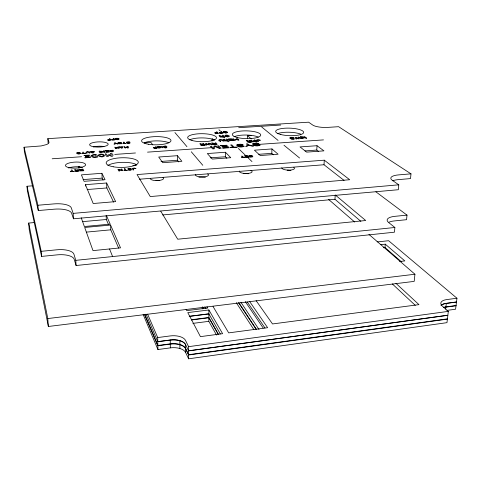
<?xml version="1.0" encoding="UTF-8"?>
<svg xmlns="http://www.w3.org/2000/svg" width="481" height="481" viewBox="0 0 481 481"><rect width="100%" height="100%" fill="white"/><g stroke="black" fill="none" stroke-linecap="round" stroke-linejoin="round"><path stroke-width="0.72" d="M202.254 308.934L202.254 307.437M216.558 335.083L208.82 321.344L208.862 313.925L189.249 316.39M220.34 333.94L208.868 313.834L208.892 309.968L187.776 312.596L200.433 336.634L222.613 333.688L208.892 309.968M212.079 140.999L212.091 138.955M226.828 158.249L225.379 156.74L225.439 152.255L207.323 153.553L212.307 159.061L230.754 157.708L225.439 152.255M247.402 138.582L247.468 135.594L251.094 135.353M273.473 154.816L271.801 153.349L271.951 148.93L254.407 150.186L260.239 155.537L278.09 154.227L271.951 148.93M318.5 151.371L316.775 150.066L317.009 145.707L300.012 146.927L306.644 152.128L323.929 150.86L317.009 145.707M344.053 180.423L324.014 164.749L324.278 160.179L137.031 174.555L150.252 196.561L349.693 179.726L324.278 160.179M360.84 221.326L334.962 199.29L335.239 194.943L365.704 220.514L177.717 239.207L160.75 211.207M401.136 261.562L384.98 247.505L385.269 244.168L380.886 244.643M389.045 222.198A13.979 4.99 5.3 0 1 394.372 220.929L406.559 219.697L407.004 215.127L394.787 216.342A14.009 4.93 5.2 0 0 388.57 222.45L394.871 227.483L394.438 232.197L76.082 265.524L74.212 259.319A15.771 6.271 -4.2 0 0 57.089 254.864L41.582 256.415L27.345 190.578L27.014 186.255L32.708 185.81M410.99 173.845L398.563 174.898A14.28 4.389 4.7 0 0 392.298 180.315L398.779 184.818L398.328 189.718L73.467 218.789L71.609 213.221A16.113 5.622 -3.5 0 0 54.149 209.187L38.294 210.54L24.393 151.713L24.05 147.24L41.126 145.947L46.447 144.589A12.945 3.523 -2.7 0 0 48.906 141.871L47.829 138.648L308.622 122.192L312.818 125.108A11.502 2.97 2.6 0 0 327.898 127.387L338.606 126.689L410.99 173.845L410.533 178.583L398.13 179.653A14.25 4.455 4.7 0 0 392.718 180.772M368.939 234.385L414.929 274.236L414.195 281.379L48.353 326.479L29.209 229.545L28.71 223.058L34.686 222.523M445.628 309.121L446.308 303.415L456.475 302.056M446.897 310.407L455.585 309.229L456.95 298.232L446.765 299.579A12.055 5.135 8.3 0 0 442.34 306.084L448.328 311.375L447.865 315.211L188.606 350.787L188.588 346.663L185.522 340.398A12.897 6.439 -1.5 0 0 170.19 335.93L157.708 337.566L147.607 314.165M76.076 170.328L74.826 170.953A1.918 0.589 -2.3 0 0 75.186 171.224L79.1 171.14L78.391 169.432L77.645 169.48L77.874 170.184L74.591 169.745L76.136 170.322M156.878 148.244C158.243 147.847 154.467 145.539 155.814 147.372L154.509 147.463M447.396 319.119L188.618 354.996L185.564 348.647A12.843 6.53 -1.6 0 0 170.292 344.119L157.864 345.779L144.655 314.67M146.032 314.177L157.786 341.726L170.244 340.079A12.873 6.487 -1.5 0 1 185.546 344.576L185.582 352.417L188.63 358.808L446.969 322.661L447.853 315.302L188.606 350.889L185.546 344.48A12.873 6.481 -1.5 0 0 170.244 339.983L157.786 341.63L157.708 337.566M447.426 318.855L188.618 354.713L185.564 348.364A12.849 6.524 -1.6 0 0 170.286 343.843L157.858 345.502L144.649 314.406M188.588 346.663L448.328 311.375M456.048 305.519L445.893 306.89A12.019 5.207 8.4 0 0 443.452 307.419M456.012 305.778L445.863 307.143A12.013 5.207 8.4 0 0 443.422 307.672M143.128 314.394L157.93 349.537L170.34 347.865A12.819 6.572 -1.6 0 1 185.582 352.417M456.487 301.966L446.32 303.325A12.037 5.171 8.3 0 0 441.095 305.399M154.461 147.463L154.022 147.523A1.599 0.457 -0.6 0 0 153.247 147.841L155.116 148.364M191.432 319.715L208.844 317.508L218.446 334.403M191.432 319.985L208.838 317.773L218.446 334.674M192.887 323.382L208.82 321.344M189.249 316.3L208.868 313.834M28.71 223.058L47.793 318.554L414.929 274.236M399.609 261.514L404.828 260.912L385.269 244.168M383.513 247.745L384.974 247.583M383.519 247.661L384.98 247.505M27.014 186.255L41.222 251.329L56.764 249.801A15.813 6.199 -4.1 0 1 73.924 254.208L75.788 260.347L394.871 227.483M86.412 232.119L110.768 229.828L118.651 248.13M110.582 225.06L84.692 227.459L92.995 250.619L120.521 247.853L110.582 225.06L110.768 229.828M82.702 221.639L106.319 219.498L108.339 224.194M162.674 214.941L334.962 199.29M24.05 147.24L37.915 205.237L53.806 203.908A16.15 5.55 -3.4 0 1 71.308 207.894L73.166 213.384L398.779 184.818M87.151 189.544L106.836 187.963L113.582 202.122M139.4 179.215L324.014 164.749M85.444 184.662L106.638 182.996L115.638 201.611L93.2 203.523L85.444 184.662L85.516 186.093M83.123 179.593L102.152 178.126L103.078 180.074M101.948 173.298L81.409 174.85L84.073 181.325L105.038 179.696L101.948 173.298L102.152 178.126M161.021 161.442L177.489 160.239L178.812 161.947M210.197 157.852L225.379 156.74M258.664 154.311L271.801 153.349M304.972 150.926L316.775 150.066M80.032 167.653L82.209 167.496M132.852 165.398L136.586 165.121M177.453 155.688L158.7 157.028L162.764 162.704L181.872 161.297L177.453 155.688L177.489 160.239M52.176 158.778L81.548 156.734M114.731 154.425L135.468 152.982M147.529 152.14L211.55 147.685M257.533 144.48L323.485 139.893M155.165 148.364L156.854 148.244M144.366 142.899L150.98 142.454L152.687 144.799M238.666 127.712L280.73 125.042M293.115 138.348L290.692 137.993L293.067 137.939M293.061 138.594C283.934 137.806 296.302 137.157 293.085 137.945M129.058 142.55L127.146 142.304L129.978 142.142L128.253 141.823L126.413 142.214L127.411 142.683M127.555 142.689L128.878 142.761M158.261 147.378L160.161 147.637L157.792 147.805L159.47 148.064L160.931 147.631L157.804 146.982L160.654 146.813L160.017 146.525L157.046 146.885L158.117 147.372M250.108 156.409L252.14 156.686L249.735 156.83L250.637 157.101L252.922 156.77L249.477 155.916L252.351 155.808L251.593 155.501L248.695 155.886L249.958 156.403M110.84 151.136L112.728 151.407L110.281 151.581L111.947 151.846L113.522 151.395L110.456 150.655L113.384 150.553L112.782 150.258L109.686 150.631L110.69 151.13M130.507 169.27L128.403 168.897L130.718 168.831M128.848 169.444L130.88 169.751L128.283 169.949L130.074 170.25L131.722 169.733L130.555 169.276M293.103 138.594L293.777 138.871L291.137 138.949L293.254 139.274L294.679 138.895L293.169 138.354M128.914 142.761L129.395 142.941L127.008 143.067L128.667 143.35L130.159 142.929L129.106 142.55M128.686 169.438C124.85 168.338 133.447 168.218 130.73 168.837M375.877 191.799L407.004 215.127M261.73 127.02L278.072 140.404M283.994 145.25L299.585 158.008M456.95 298.232L388.606 240.716L379.599 241.684A9.951 3.722 4.9 0 1 377.11 241.805M328.631 199.453L354.75 222.084M247.468 135.594L251.196 138.907M395.947 283.345L418.957 304.635L272.529 323.953L256.132 300.661M392.322 283.916L415.271 305.357M218.969 129.744L220.316 131.042M238.378 148.467L245.057 154.906M248.34 158.075L251.996 161.598M89.496 152.152C88.113 150.649 83.784 152.736 86.947 153.427C85.432 149.266 91.228 155.387 89.508 152.17M212.572 138.762L213.991 140.218M174.934 132.552L186.941 146.663M191.3 151.786L202.802 165.302M249.537 301.359L267.634 327.699L228.691 332.876L213.017 306.457M247.342 302.068L264.977 327.976M245.34 301.665L263.167 328.018M240.903 302.284L259.025 329.533M238.768 302.663L256.445 329.473M238.762 302.922L256.024 329.118M236.231 302.621L253.872 329.617M207.034 306.764L207.762 308.026L186.742 310.624L186.069 309.343M204.822 306.878L205.916 308.784M202.988 307.215L203.716 308.495M202.627 306.836L203.716 308.754M106.421 215.518L110.179 224.134L84.355 226.521L81.223 217.767M78.337 166.751L78.866 168.031M109.53 248.954L112.608 256.553M47.793 318.554L48.353 326.479M37.915 205.237L38.294 210.54M41.222 251.329L41.582 256.415M47.829 138.648L48.112 142.989M73.166 213.384L73.467 218.789M75.788 260.347L76.082 265.524M79.239 166.396L79.317 167.857M106.157 215.518L106.319 219.498M106.638 182.996L106.836 187.963M157.786 341.726L157.93 349.537M170.244 340.079L170.34 347.865M179.828 340.71L179.888 348.497M188.606 350.889L188.63 358.808M441.089 305.489A12.037 5.171 8.3 0 1 446.308 303.415M107.87 165.488A16.035 4.906 -1.4 0 1 122.324 162.344A16.035 4.906 -1.4 0 1 136.863 164.821M68.506 167.971A10.071 3.066 -2.3 0 1 81.962 167.172M233.952 136.851A14.177 3.938 1.2 0 1 258.285 137.049M277.435 133.724A13.991 3.818 2 0 1 300.799 134.193M189.742 139.785A14.406 4.058 0.4 0 1 214.496 139.983M144.18 142.815A14.677 4.167 -0.5 0 1 168.897 142.779M93.398 146.933A9.283 2.639 -1.6 0 1 103.944 146.489M293.771 167.442A6.367 1.96 2.2 0 1 289.484 170.124A6.367 1.96 2.2 0 1 281.782 167.833M163.023 177.513A6.674 2.14 -0.7 0 1 158.021 180.573A6.674 2.14 -0.7 0 1 150.319 178.319M207.714 173.942A6.554 2.08 0.3 0 1 202.693 177.002A6.554 2.08 0.3 0 1 195.713 174.302M250.944 170.424A6.451 2.02 1.3 0 1 247.12 173.497A6.451 2.02 1.3 0 1 239.352 171.014M243.392 173.611A6.439 2.05 1.3 0 1 248.286 173.767M198.851 177.2A6.542 2.104 0.3 0 1 205.351 177.273M155.97 180.537A6.662 2.164 -0.8 0 1 159.373 180.609M287.169 170.19A6.355 1.984 2.2 0 1 290.909 170.527M202.964 143.591L203.541 144.288L199.837 143.807L201.743 144.42L200.637 145.04A2.044 0.583 0.4 0 0 201.148 145.31C203.746 146.062 208.032 145.19 202.964 143.591M94.192 151.401C94.42 155.405 87.259 150.469 90.975 151.822L94.192 151.401M106.097 152.086L109.572 151.894L108.742 150.463L105.405 150.655L108.093 150.667L108.375 151.184L106.289 151.443L108.496 151.407L108.73 151.84L106.097 152.086M133.724 169.847L132.906 169.907L132.425 168.416L134.446 168.055L136.015 168.657L133.766 168.314A1.154 0.355 -1.1 0 0 133.117 168.578L133.724 169.847M306.607 138.227L301.978 137.374C307.365 142.087 293.663 132.606 305.231 137.867C301.575 135.594 306.156 136.947 306.607 138.227M223.184 139.46C223.184 141.173 227.471 141.931 224.471 139.899C235.101 145.749 223.136 135.299 227.639 140.41L223.184 139.46M229.209 136.159L228.222 136.808A1.647 0.451 0.9 0 1 227.146 136.851L224.723 136.015C224.994 134.5 227.844 135.131 228.914 135.756A4.684 1.287 0.8 0 1 229.209 136.159M227.519 132.359L226.545 132.984A1.623 0.439 0.9 0 1 225.487 133.027L223.106 132.215C223.388 130.742 226.172 131.361 227.23 131.968A4.618 1.251 0.8 0 1 227.519 132.359M238.823 140.109L235.882 139.61C234.494 142.881 230.579 136.015 234.692 139.911L235.504 139.256L237.488 139.718C234.487 137.764 238.66 138.492 238.823 140.109M219.156 135.636C219.132 137.265 223.334 138.083 220.412 136.069C230.639 141.691 219.372 131.698 223.533 136.562L219.156 135.636M92.43 155.874L93.332 156.752A5.507 1.605 -1.7 0 0 93.597 156.836L93.687 156.86A4.503 1.317 -1.8 0 0 93.963 156.914L96.398 156.86L95.442 154.924L92.905 155.303L92.43 155.874M81.842 153.661L85.492 153.457L84.013 153.445C84.265 151.533 81.343 151.701 83.213 153.499L81.842 153.661M115.368 138.756L115.789 139.376L117.117 139.694A1.413 0.391 -1.2 0 0 118.055 139.652L119.144 139.099A4.022 1.106 -1.2 0 0 119.041 138.75L116.943 138.215L115.368 138.756M208.664 143.236L208.58 144.462L205.579 143.38L205.88 145.112L206.788 145.1L206.523 143.987L209.349 144.997L209.536 143.777C214.003 146.795 211.454 142.737 208.664 143.236M247.132 141.618L247.186 141.817A2.008 0.565 1.3 0 0 247.733 142.075C256.427 143.939 247.781 138.486 249.904 141.089L246.188 140.614L248.16 141.216L247.132 141.618M84.909 157.78L90.626 157.461L89.436 155.08L83.965 155.399L88.348 155.417L88.751 156.271L85.305 156.704L88.919 156.644L89.256 157.365L84.909 157.78M70.292 171.687L74.194 171.452L72.613 171.434C72.986 169.264 69.823 169.468 71.765 171.501L70.292 171.687M114.821 142.755L115.103 143.296C112.674 144.342 115.007 144.757 115.62 143.512L117.929 143.993L114.875 142.719M80.658 170.533L82.918 170.671L82.726 170.226L80.658 170.533M98.364 155.147L99.008 156.265L101.257 156.842A2.417 0.709 -1.7 0 0 102.862 156.77C108.069 155.321 99.892 152.507 98.364 155.147M118.807 142.815L120.941 143.049L120.623 142.526L118.807 142.815M113.594 138.492L113.931 139.105L111.917 139.346L114.051 139.31L114.286 139.7C106.584 139.893 119.528 140.825 113.594 138.492M91.21 155.724C91.853 158.207 95.935 157.245 97.751 157.04C97.745 153.325 92.959 154.058 91.21 155.724M225.547 135.666L225.529 135.786A4.527 1.245 0.9 0 0 225.944 136.243C229.251 137.879 228 134.235 225.547 135.666M109.566 138.75L109.89 139.364L107.87 139.604L110.005 139.568L110.233 139.965C102.513 140.151 115.464 141.089 109.566 138.75M223.918 131.878L223.899 131.992A4.461 1.209 0.9 0 0 224.302 132.437C227.555 134.031 226.335 130.489 223.918 131.878M118.049 142.791L118.885 143.831L122.12 143.681L121.152 142.31L118.049 142.791M301.761 138.594L298.948 137.674L299.254 138.756L298.701 138.871L296.116 137.873L296.747 138.931L296.062 139.027L294.949 137.38L298.256 138.324C296.915 135.48 301.022 138.306 301.761 138.594M214.809 146.446L214.316 148.797L212.752 148.906L210.365 146.368L211.478 146.29L213.48 148.413L214.003 146.116L215.043 146.044L219.631 148.022L217.55 145.869L218.657 145.791L221.116 148.322L219.372 148.443L214.809 146.446M162.945 147.715C160.63 148.425 161.021 143.993 162.945 147.715M220.611 141.366C215.843 140.506 220.857 138.6 222.763 140.037C226.635 143.597 216.817 137.037 220.611 141.366M212.5 144.023L212.53 144.228A2.038 0.577 0.6 0 0 213.053 144.492C221.398 146.549 213.853 140.747 215.386 143.482L211.682 143.001L213.606 143.609L212.5 144.023M76.732 152.976L77.074 153.661L78.439 154.022A1.503 0.433 -2.1 0 0 79.443 153.974L80.682 153.355A4.287 1.233 -2.1 0 0 80.628 152.964L78.487 152.369L76.732 152.976M127.146 146.374L127.73 147.366L126.172 146.958L125.216 147.541C123.046 144.192 124.633 150.222 126.365 147.276C129.094 149.711 129.257 145.905 127.146 146.374M118.993 146.915L121.988 148.286L123.226 146.723L118.993 146.915M75.697 170.815L75.926 171.062A0.986 0.301 -2.3 0 0 76.726 171.134L78.211 171.02L77.976 170.442L75.697 170.815M80.285 169.685L82.624 169.967L82.353 169.33L80.285 169.685M119.601 170.905L118.765 170.965L117.929 169.294L121.771 170.28L121.134 169.132L121.771 168.987L122.853 170.659L118.969 169.757L119.601 170.905M79.455 169.661L80.219 170.256L79.798 170.557L80.207 170.929L83.82 170.737L82.972 169.065L79.455 169.661M110.642 153.601L111.508 155.291L108.971 154.587L107.335 155.585C103.475 149.447 106.133 160.407 109.265 155.135C113.829 158.977 114.117 152.856 110.642 153.601M116.27 148.557L115.5 148.611L114.749 147.186L118.278 148.028L117.707 147.054L118.302 146.927L119.276 148.352L115.705 147.577L116.27 148.557M103.806 150.793L104.317 151.828L102.76 151.401L101.738 152.008C99.747 148.533 101.034 154.84 102.934 151.731C105.483 154.185 106.024 150.409 103.806 150.793M163.065 146.567C167.033 150.751 169.264 144.174 163.065 146.567M124.338 168.837L125.15 170.358C120.25 171.008 131.205 170.178 125.98 170.298L125.15 168.837L124.338 168.837M154.028 147.847L156.313 148.058L155.97 147.589L154.028 147.847M118.398 139.033L117.586 139.484L116.318 139.171A3.884 1.07 -1.1 0 1 116.131 138.775L117.424 138.438L118.398 139.033M123.473 142.184L124.2 143.434C119.763 143.957 129.684 143.29 124.958 143.38L124.206 142.184L123.473 142.184M103.511 155.634L102.074 156.463L99.934 155.892A6.638 1.936 -1.6 0 1 99.663 155.177C100.571 154.112 102.964 154.281 103.511 155.634M100.493 152.519C98.142 153.295 99.278 148.605 100.493 152.519M260.011 145.1C258.315 146.23 255.543 146.062 253.643 145.286L254.696 145.184C259.169 146.519 260.66 144.12 254.311 144.727C248.683 143.915 257.425 142.148 259.043 143.849L258.014 143.951C247.631 143.651 255.754 144.023 260.011 145.1M244.095 146.212C242.37 147.336 239.592 147.204 237.674 146.398L238.744 146.296C243.194 147.643 244.805 145.226 238.384 145.833C232.792 145.003 241.612 143.236 243.2 144.949L242.165 145.052C231.932 144.733 239.815 145.154 244.095 146.212M79.906 153.277L78.968 153.788L77.669 153.433A4.143 1.19 -2 0 1 77.537 153L78.962 152.615L79.906 153.277M248.064 141.6L248.833 141.985L250.793 141.889L250.174 141.33L248.064 141.6M256.499 140.103C256.439 141.751 260.546 142.502 257.311 140.266A1.227 0.343 1.5 0 1 257.876 140.007C263.654 141.24 258.279 138.901 256.499 140.103M122.174 147.162L121.735 147.865L120.521 147.276L122.174 147.162M213.45 144.005L214.177 144.396L216.179 144.3L215.626 143.729L213.45 144.005M201.569 144.817L202.285 145.214L204.299 145.112L203.77 144.54L201.569 144.817M93.073 151.912L92.544 152.633L91.366 152.026L93.073 151.912M253.319 140.813L252.856 141.39C248.551 137.47 252.705 144.378 254.028 141.089C261.7 144.703 251.094 136.748 255.651 141.198L253.319 140.813M241.678 157.66L245.166 157.54L243.663 157.479C243.001 155.814 239.803 155.351 242.911 157.534L241.678 157.66M245.905 157.347L249.248 157.239L247.661 155.718L244.426 155.916L247.114 155.928L247.667 156.457L245.719 156.722L247.907 156.686L248.37 157.131L245.905 157.347M248.292 145.154L246.969 146.507L245.647 146.603L247.511 144.925L246.374 143.873L247.499 143.801L248.641 144.847L253.505 146.05L252.128 146.146L248.292 145.154M229.804 140.626L233.586 140.518L231.896 138.907L228.186 139.153L231.265 139.123L231.854 139.688L229.641 139.965L232.113 139.929L232.606 140.404L229.804 140.626M219.354 132.546L221.765 132.588L222.228 133.039L219.667 133.411L223.178 133.147L221.464 131.59L220.851 131.668L221.531 132.365L219.354 132.546M214.827 132.834L217.244 132.882L217.701 133.327L215.121 133.706L218.651 133.441L216.961 131.878L216.342 131.956L217.009 132.654L214.827 132.834M119.324 143.44L121.296 143.621L121.074 143.26L119.324 143.44M226.653 146.464L221.855 146.801L226.948 146.765L227.723 147.535L222.583 147.895L222.877 148.196L229.172 147.757L226.647 145.238L220.202 145.683L225.799 145.617L226.653 146.464M232.942 147.174L230.074 147.372L230.375 147.673L237.241 147.192L234.085 147.09L231.818 144.883L230.682 144.961L232.942 147.174M165.428 146.248L164.55 146.308L164.676 147.372A2.682 0.77 -0.3 0 0 164.851 147.402L166.294 147.372L165.428 146.248M237.079 137.464A14.202 3.884 1.2 0 0 260.431 135.816A14.202 3.884 1.2 0 0 242.057 130.976A14.202 3.884 1.2 0 0 237.079 137.464M280.838 134.542A14.015 3.764 2 0 0 303.487 132.942A14.015 3.764 2 0 0 284.62 128.229A14.015 3.764 2 0 0 280.838 134.542M191.979 140.476A14.43 3.998 0.4 0 0 216.059 138.775A14.43 3.998 0.4 0 0 198.214 133.814A14.43 3.998 0.4 0 0 191.979 140.476M148.425 144.246A14.707 4.107 -0.5 0 0 170.971 140.765A14.707 4.107 -0.5 0 0 149.435 137.133A14.707 4.107 -0.5 0 0 148.425 144.246M93.416 146.705A9.301 2.603 -1.6 0 0 108.141 144.504A9.301 2.603 -1.6 0 0 95.148 142.178A9.301 2.603 -1.6 0 0 93.416 146.705M113.191 166.769A16.065 4.834 -1.3 0 0 138.263 162.608A16.065 4.834 -1.3 0 0 115.284 158.369A16.065 4.834 -1.3 0 0 113.191 166.769M69.384 167.725A10.095 3.024 -2.3 0 0 85.534 165.139A10.095 3.024 -2.3 0 0 71.681 162.446A10.095 3.024 -2.3 0 0 69.384 167.725"/></g></svg>
